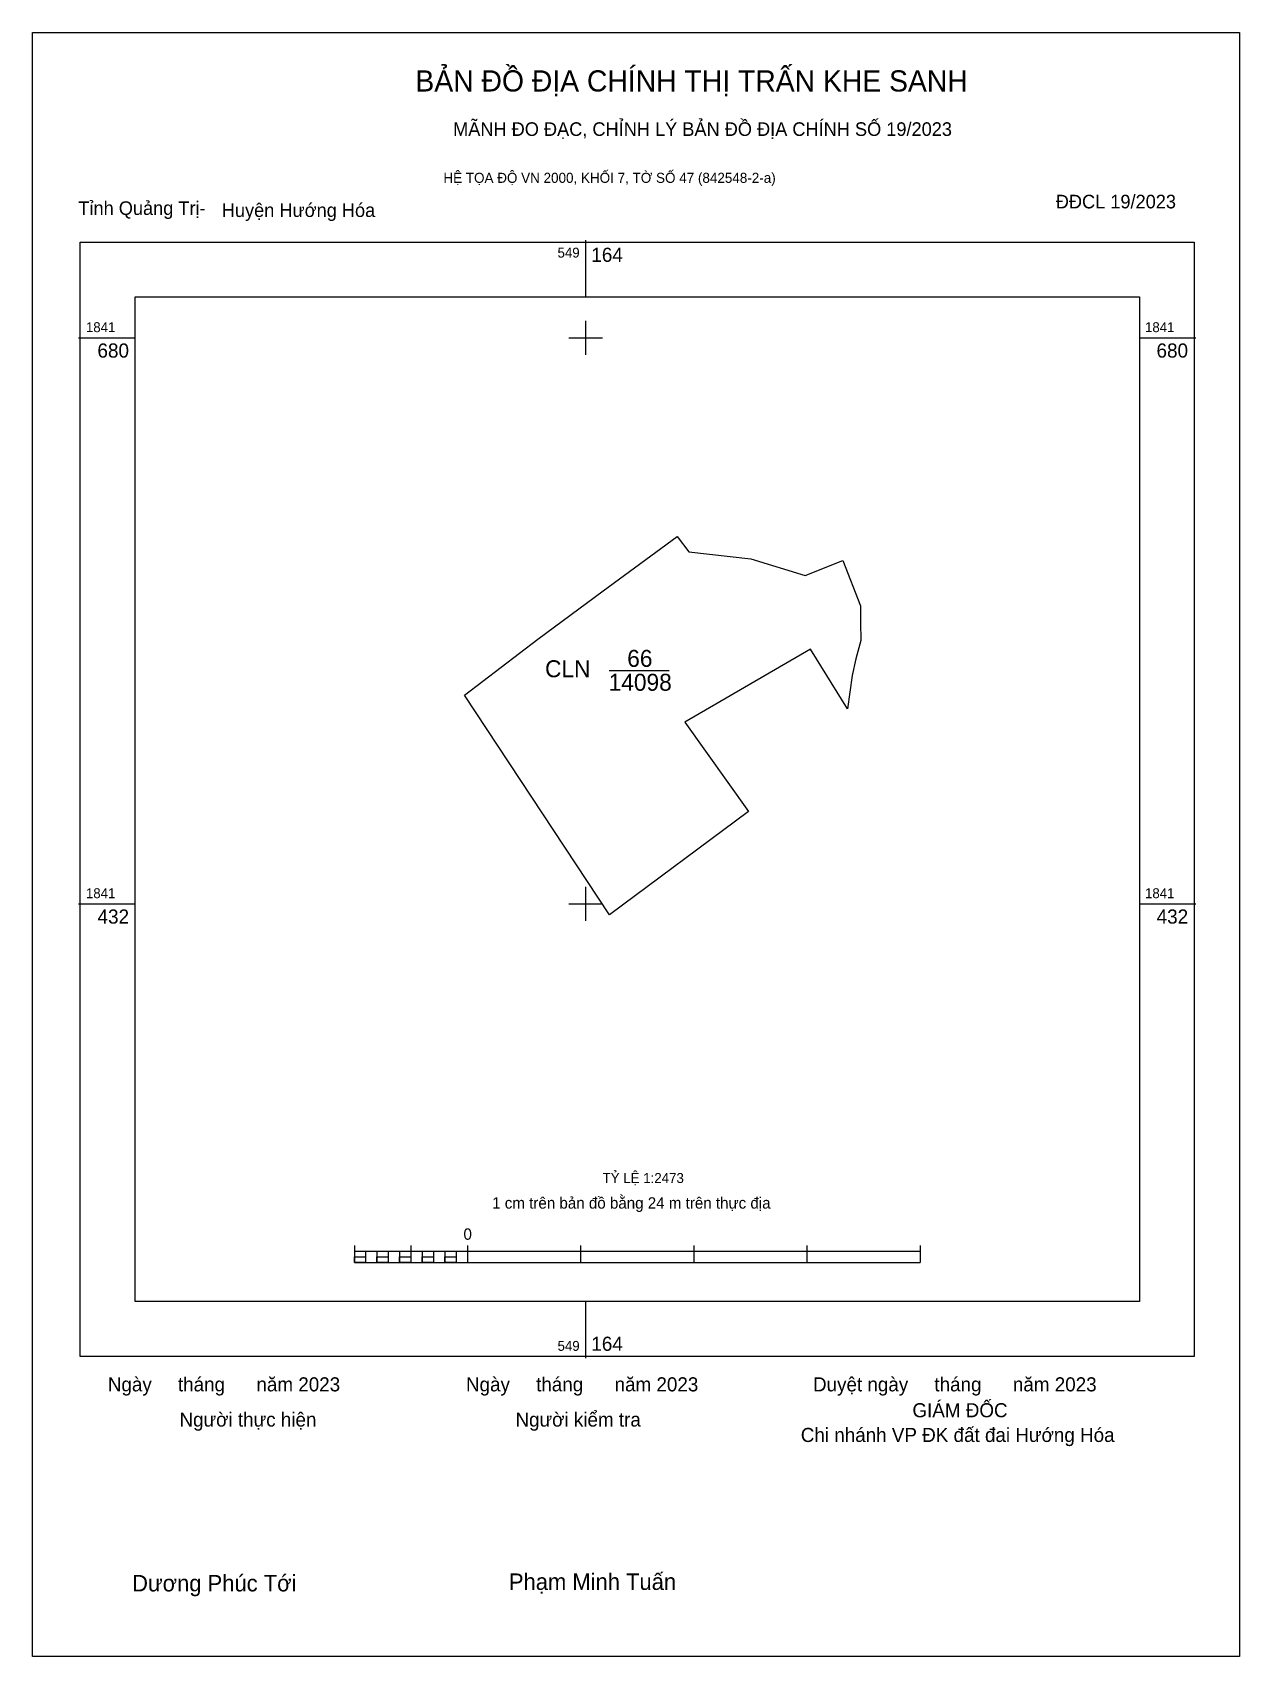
# Model space of a CAD drawing. Extents: x 548923 to 549450, y 1841104 to 1841814.
import ezdxf

# ---------------------------------------------------------------- set-up
doc = ezdxf.new("R2010")
doc.units = 0
for name, color, linetype in [('Level 10', 7, 'Continuous'), ('Level 13', 7, 'Continuous'), ('Level 15', 7, 'Continuous'), ('Level 6', 7, 'Continuous'), ('Level 62', 7, 'Continuous'), ('Level 63', 7, 'Continuous'), ('Level 9', 7, 'Continuous')]:
    doc.layers.add(name, color=color, linetype=linetype)

msp = doc.modelspace()

# ---------------------------------------------------------------- linework, layer by layer
at = {"layer": 'Level 10'}
msp.add_lwpolyline([(549143.64, 1841548.55), (549172.24, 1841569.76), (549204.64, 1841593.52), (549209.64, 1841586.77), (549236.81, 1841583.64), (549260.51, 1841576.47), (549277.09, 1841583.01), (549284.77, 1841563.14), (549284.8, 1841555.85), (549284.83, 1841548.03), (549282.64, 1841539.94), (549281.13, 1841532.76), (549279.06, 1841518.08), (549262.94, 1841544.28), (549207.99, 1841512.37), (549235.8, 1841473.3), (549175.03, 1841428.08), (549111.67, 1841524.08)], close=True, dxfattribs=at)
at = {"layer": 'Level 15'}
msp.add_lwpolyline([(548922.69, 1841813.72), (549450.48, 1841813.72), (549450.48, 1841103.97), (548922.69, 1841103.97)], close=True, dxfattribs=at)
at = {"layer": 'Level 62'}
msp.add_lwpolyline([(548967.56, 1841698.18), (549406.68, 1841698.18), (549406.68, 1841259.06), (548967.56, 1841259.06)], close=True, dxfattribs=at)
at = {"layer": 'Level 63'}
for p, q in [((549164.57, 1841722.91), (549164.57, 1841698.18)), ((549164.57, 1841687.71), (549164.57, 1841672.86)), ((548942.83, 1841680.29), (548967.56, 1841680.29)), ((549157.15, 1841680.29), (549171.99, 1841680.29)), ((549406.68, 1841680.29), (549431.41, 1841680.29)), ((549164.57, 1841440.34), (549164.57, 1841425.49)), ((548942.83, 1841432.91), (548967.56, 1841432.91)), ((549157.15, 1841432.91), (549171.99, 1841432.91)), ((549406.68, 1841432.91), (549431.41, 1841432.91)), ((549063.43, 1841283.64), (549063.43, 1841276.22)), ((549063.43, 1841281.16), (549310.81, 1841281.16)), ((549068.38, 1841281.16), (549068.38, 1841276.22)), ((549073.33, 1841281.16), (549073.33, 1841276.22)), ((549078.28, 1841281.16), (549078.28, 1841276.22)), ((549083.22, 1841281.16), (549083.22, 1841276.22)), ((549088.17, 1841283.64), (549088.17, 1841276.22)), ((549088.17, 1841281.16), (549088.17, 1841276.22)), ((549093.12, 1841281.16), (549093.12, 1841276.22)), ((549098.07, 1841281.16), (549098.07, 1841276.22)), ((549103.01, 1841281.16), (549103.01, 1841276.22)), ((549107.96, 1841281.16), (549107.96, 1841276.22)), ((549112.91, 1841283.64), (549112.91, 1841276.22)), ((549112.91, 1841281.16), (549112.91, 1841276.22)), ((549162.38, 1841283.64), (549162.38, 1841276.22)), ((549211.86, 1841283.64), (549211.86, 1841276.22)), ((549261.33, 1841283.64), (549261.33, 1841276.22)), ((549310.81, 1841283.64), (549310.81, 1841276.22)), ((549063.43, 1841276.22), (549310.81, 1841276.22)), ((549164.57, 1841259.06), (549164.57, 1841234.33))]:
    msp.add_line(p, q, dxfattribs=at)
for points in [[(548943.6, 1841722.14), (549430.64, 1841722.14), (549430.64, 1841235.1), (548943.6, 1841235.1)], [(549063.43, 1841278.69), (549068.38, 1841278.69), (549068.38, 1841276.22), (549063.43, 1841276.22)], [(549063.43, 1841278.69), (549068.38, 1841278.69), (549068.38, 1841276.22), (549063.43, 1841276.22)], [(549073.33, 1841278.69), (549078.28, 1841278.69), (549078.28, 1841276.22), (549073.33, 1841276.22)], [(549083.22, 1841278.69), (549088.17, 1841278.69), (549088.17, 1841276.22), (549083.22, 1841276.22)], [(549093.12, 1841278.69), (549098.07, 1841278.69), (549098.07, 1841276.22), (549093.12, 1841276.22)], [(549103.01, 1841278.69), (549107.96, 1841278.69), (549107.96, 1841276.22), (549103.01, 1841276.22)]]:
    msp.add_lwpolyline(points, close=True, dxfattribs=at)
at = {"layer": 'Level 9'}
msp.add_line((549174.87, 1841534.84), (549201.16, 1841534.84), dxfattribs=at)

# ---------------------------------------------------------------- texts
at = {"layer": 'Level 13'}
for s, p in [('66', (549182.75, 1841536.47)), ('CLN', (549146.82, 1841531.94)), ('14098', (549174.63, 1841526.03))]:
    msp.add_text(s, height=7.421, dxfattribs=at).set_placement(p)
at = {"layer": 'Level 6'}
msp.add_text('TỶ LỆ 1:2473', height=4.3486, dxfattribs=at).set_placement((549171.96, 1841310.92))
at = {"layer": 'Level 63'}
for s, height, p in [('BẢN ĐỒ ĐỊA CHÍNH THỊ TRẤN KHE SANH', 9.2608, (549090.13, 1841787.92)), ('MÃNH ĐO ĐẠC, CHỈNH LÝ BẢN ĐỒ ĐỊA CHÍNH SỐ 19/2023', 5.9423, (549106.61, 1841768.52)), ('HỆ TỌA ĐỘ VN 2000, KHỐI 7, TỜ SỐ 47 (842548-2-a)', 4.3989, (549102.38, 1841748)), ('549', 4.329, (549152.28, 1841715.34)), ('164', 6.184, (549167.05, 1841713.48)), ('1841', 4.329, (548946.07, 1841682.76)), ('1841', 4.329, (549409.15, 1841682.76)), ('680', 6.184, (548951.1, 1841671.63)), ('680', 6.184, (549414.17, 1841671.63)), ('1841', 4.329, (548946.07, 1841435.39)), ('1841', 4.329, (549409.15, 1841435.39)), ('432', 6.184, (548951.14, 1841424.26)), ('432', 6.184, (549414.22, 1841424.26)), ('1 cm trên bản đồ bằng 24 m trên thực địa', 4.9474, (549123.69, 1841299.72)), ('0', 4.95, (549111.15, 1841286.11)), ('164', 6.184, (549167.05, 1841237.57)), ('549', 4.329, (549152.28, 1841237.57)), ('Ngày     tháng      năm 2023', 6.1554, (548955.65, 1841219.84)), ('Ngày     tháng      năm 2023', 6.1554, (549112.25, 1841219.84)), ('Duyệt ngày     tháng      năm 2023', 6.1554, (549263.98, 1841219.84)), ('GIÁM ĐỐC', 6.155, (549307.45, 1841208.53)), ('Người thực hiện', 6.1554, (548986.97, 1841204.45)), ('Người kiểm tra', 6.1554, (549133.88, 1841204.45)), ('Chi nhánh VP ĐK đất đai Hướng Hóa', 6.1554, (549258.64, 1841197.73)), ('Dương Phúc Tới', 7.1797, (548966.26, 1841132.43)), ('Phạm Minh Tuấn', 7.1797, (549131.01, 1841133.08))]:
    msp.add_text(s, height=height, dxfattribs=at).set_placement(p)
at = {"layer": 'Level 9'}
for s, p in [('Tỉnh Quảng Trị-', (548942.77, 1841733.98)), ('Huyện Hướng Hóa', (549005.48, 1841733.09)), ('ĐĐCL 19/2023', (549370.13, 1841736.85))]:
    msp.add_text(s, height=5.9423, dxfattribs=at).set_placement(p)

doc.saveas('drawing.dxf')
